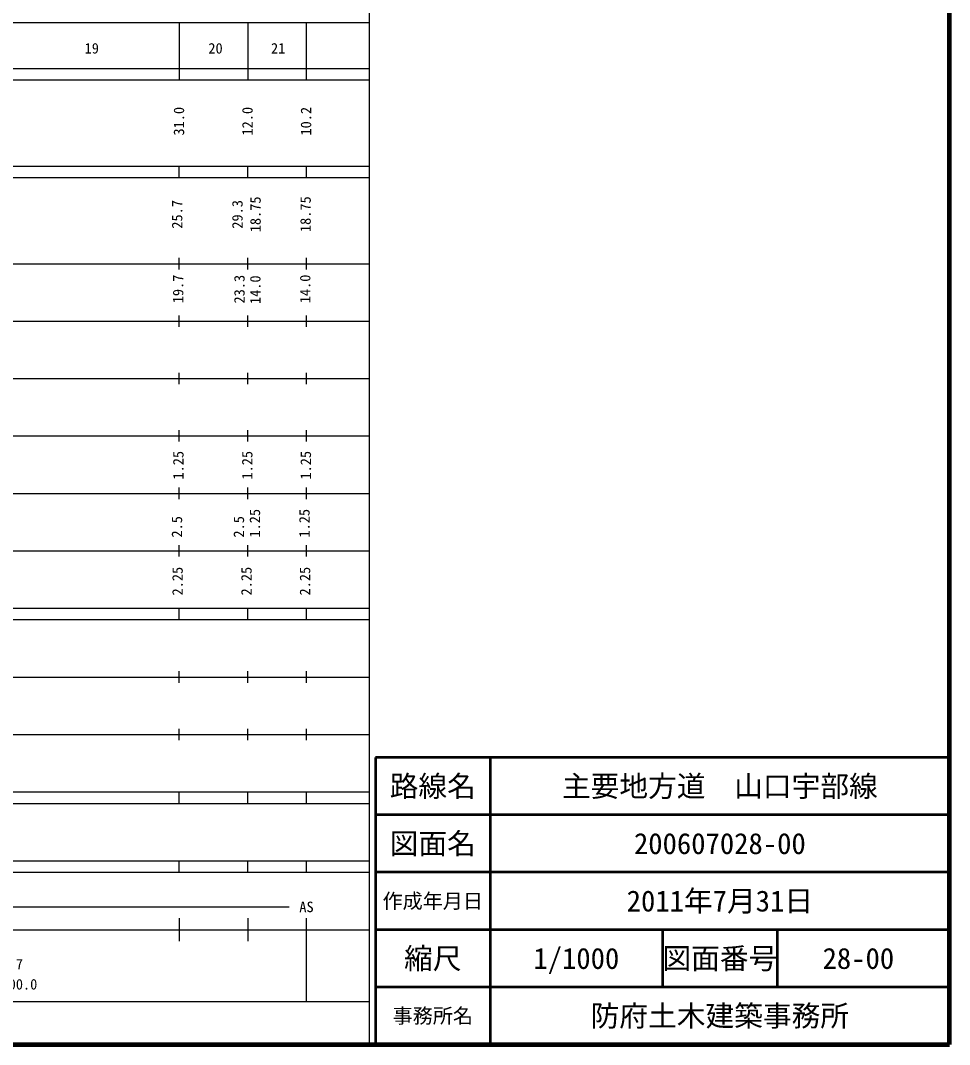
# Model space of a CAD drawing. Units: millimetres on the paper, enlarged 1000 times. Extents: x 40000 to 680000, y 20000 to 380000.
# Drawn here: x 518188 to 680000, y 20000 to 198357 of the extents above; entities that cross this region are included whole.
import ezdxf
from ezdxf.enums import TextEntityAlignment as Align

# ---------------------------------------------------------------- set-up
doc = ezdxf.new("R2010")
doc.units = ezdxf.units.MM
doc.header["$LTSCALE"] = 1000
for name, color, linetype, lineweight in [('M-TTL', 2, 'Continuous', 140), ('M-TTL-BAND', 7, 'Continuous', 25), ('M-TTL-FRAM', 2, 'Continuous', 50), ('M-TTL-LINE', 7, 'Continuous', 50)]:
    doc.layers.add(name, color=color, linetype=linetype, lineweight=lineweight)
doc.layers.add('M-TTL-TXT', color=7, linetype='Continuous')
doc.styles.add('ＭＳ ゴシック', font='')
doc.styles.get('ＭＳ ゴシック').set_extended_font_data('MS Gothic')

msp = doc.modelspace()

# ---------------------------------------------------------------- linework, layer by layer
at = {"layer": 'M-TTL'}
for p, q in [((680000, 20000), (680000, 380000)), ((40000, 20000), (680000, 20000))]:
    msp.add_line(p, q, dxfattribs=at)
at = {"layer": 'M-TTL-BAND'}
for p, q in [((579000, 20000), (579000, 370000)), ((68000, 198000), (579000, 198000)), ((545800, 198000), (545800, 188000)), ((557800, 198000), (557800, 188000)), ((568000, 188000), (568000, 198000)), ((40000, 190000), (579000, 190000)), ((40000, 188000), (579000, 188000)), ((40000, 173000), (579000, 173000)), ((545800, 171000), (545800, 173000)), ((557800, 171000), (557800, 173000)), ((568000, 171000), (568000, 173000)), ((40000, 171000), (579000, 171000)), ((545800, 155000), (545800, 157000)), ((557800, 155000), (557800, 157000)), ((568000, 155000), (568000, 157000)), ((40000, 156000), (579000, 156000)), ((545800, 145000), (545800, 147000)), ((557800, 145000), (557800, 147000)), ((568000, 145000), (568000, 147000)), ((46000, 146000), (579000, 146000)), ((52000, 136000), (579000, 136000)), ((545800, 135000), (545800, 137000)), ((557800, 135000), (557800, 137000)), ((568000, 135000), (568000, 137000)), ((545800, 125000), (545800, 127000)), ((557800, 125000), (557800, 127000)), ((568000, 125000), (568000, 127000)), ((46000, 126000), (579000, 126000)), ((52000, 116000), (579000, 116000)), ((545800, 115000), (545800, 117000)), ((557800, 115000), (557800, 117000)), ((568000, 115000), (568000, 117000)), ((46000, 106000), (579000, 106000)), ((545800, 105000), (545800, 107000)), ((557800, 105000), (557800, 107000)), ((568000, 105000), (568000, 107000)), ((40000, 96000), (579000, 96000)), ((545800, 94000), (545800, 96000)), ((557800, 94000), (557800, 96000)), ((568000, 94000), (568000, 96000)), ((40000, 94000), (579000, 94000)), ((49000, 84000), (579000, 84000)), ((545800, 83000), (545800, 85000)), ((557800, 83000), (557800, 85000)), ((568000, 83000), (568000, 85000)), ((545800, 73000), (545800, 75000)), ((557800, 73000), (557800, 75000)), ((568000, 73000), (568000, 75000)), ((40000, 74000), (579000, 74000)), ((40000, 64000), (579000, 64000)), ((545800, 62000), (545800, 64000)), ((557800, 62000), (557800, 64000)), ((568000, 62000), (568000, 64000)), ((40000, 62000), (579000, 62000)), ((40000, 52000), (579000, 52000)), ((545800, 50000), (545800, 52000)), ((557800, 50000), (557800, 52000)), ((568000, 50000), (568000, 52000)), ((40000, 50000), (579000, 50000)), ((71000, 44000), (565000, 44000)), ((545800, 42000), (545800, 38000)), ((557800, 42000), (557800, 38000)), ((568000, 27500), (568000, 42000)), ((40000, 40000), (579000, 40000)), ((68000, 27500), (579000, 27500))]:
    msp.add_line(p, q, dxfattribs=at)
at = {"layer": 'M-TTL-FRAM'}
for p, q in [((680000, 70000), (580000, 70000)), ((580000, 70000), (580000, 20000))]:
    msp.add_line(p, q, dxfattribs=at)
at = {"layer": 'M-TTL-LINE'}
for p, q in [((600000, 70000), (600000, 20000)), ((680000, 60000), (580000, 60000)), ((680000, 50000), (580000, 50000)), ((680000, 40000), (580000, 40000)), ((630000, 40000), (630000, 30000)), ((650000, 40000), (650000, 30000)), ((680000, 30000), (580000, 30000))]:
    msp.add_line(p, q, dxfattribs=at)

# ---------------------------------------------------------------- texts
at = {"layer": 'M-TTL-BAND', "style": 'ＭＳ ゴシック'}
for s, p in [('20', (552157, 192049)), ('21', (563071, 192049)), ('19', (530609, 192049)), ('AS', (568000, 42500)), ('7', (518000, 32523)), ('100.0', (518000, 29033))]:
    msp.add_text(s, height=1833, dxfattribs=at).set_placement(p, align=Align.BOTTOM_CENTER)
for s, p in [('31.0', (547243, 180810)), ('12.0', (559175, 180810)), ('10.2', (569375, 180810)), ('25.7', (546930, 164588)), ('29.3', (557426, 164588)), ('18.75', (560580, 164588)), ('18.75', (569294, 164621)), ('19.7', (547100, 151597)), ('23.3', (557779, 151557)), ('14.0', (560545, 151460)), ('14.0', (569232, 151602)), ('1.25', (547138, 120890)), ('1.25', (559138, 120890)), ('1.25', (569338, 120890)), ('1.25', (560472, 110790)), ('1.25', (569095, 110790)), ('2.5', (546895, 110165)), ('2.5', (557680, 110165)), ('2.25', (547001, 100704)), ('2.25', (559001, 100704)), ('2.25', (569201, 100704))]:
    msp.add_text(s, height=1833, rotation=90, dxfattribs=at).set_placement(p, align=Align.BOTTOM_CENTER)
at = {"layer": 'M-TTL-TXT', "style": 'ＭＳ ゴシック'}
for s, height, p in [('路線名', 3666, (590000, 65000)), ('主要地方道\u3000山口宇部線', 3666, (640000, 65000)), ('図面名', 3666, (590000, 55000)), ('200607028-00', 3666, (640000, 55000)), ('作成年月日', 2566, (590000, 45000)), ('2011年7月31日', 3666, (640000, 45000)), ('縮尺', 3666, (590000, 35000)), ('1/1000', 3666, (615000, 35000)), ('図面番号', 3666, (640000, 35000)), ('28-00', 3666, (664125, 35000)), ('防府土木建築事務所', 3666, (640000, 25000)), ('事務所名', 2566, (590000, 25000))]:
    msp.add_text(s, height=height, dxfattribs=at).set_placement(p, align=Align.MIDDLE_CENTER)

doc.saveas('drawing.dxf')
